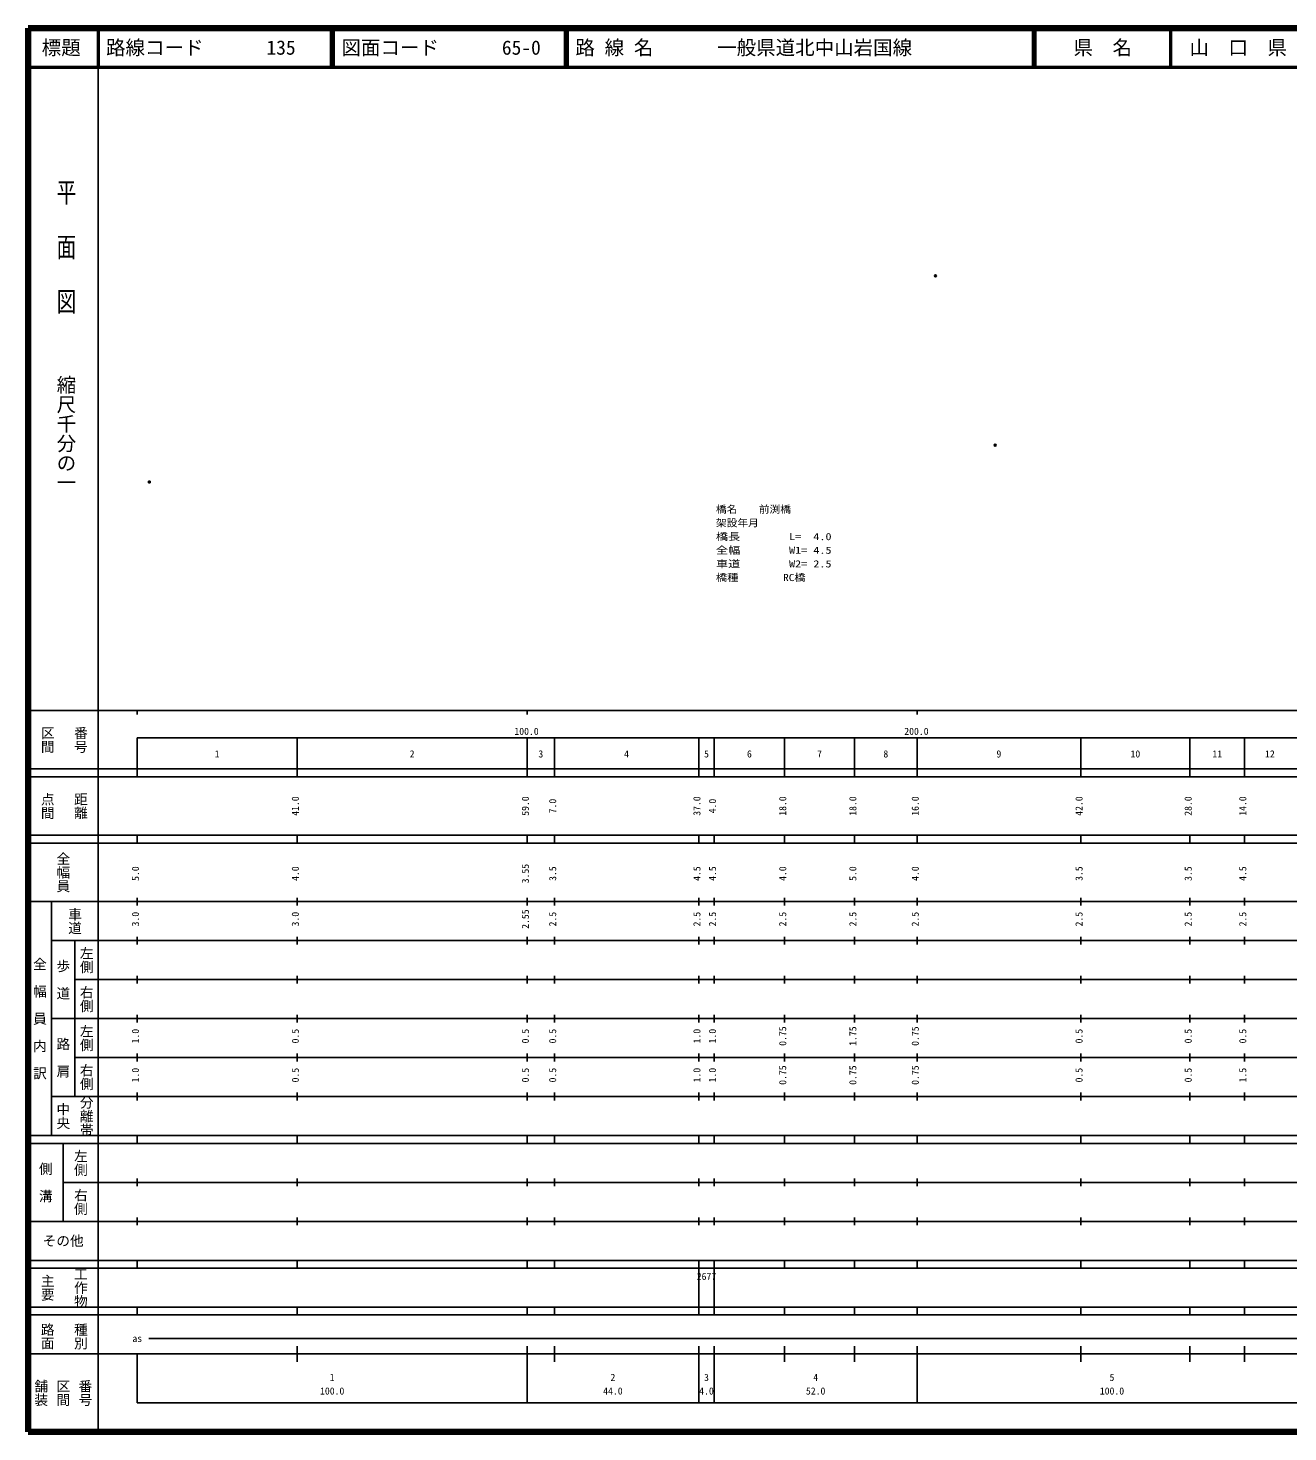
# Model space of a CAD drawing. Units: millimetres on the paper. Extents: x 40 to 680, y 20 to 380.
# Drawn here: x 40 to 363.1, y 20 to 380 of the extents above; entities that cross this region are included whole.
import ezdxf
from ezdxf.enums import TextEntityAlignment as Align

# ---------------------------------------------------------------- set-up
doc = ezdxf.new("R2010")
doc.units = ezdxf.units.MM
doc.header["$PDMODE"] = 32
doc.header["$PDSIZE"] = 0.5
for name, color, linetype in [('M-OTRS', 6, 'Continuous'), ('M-STR-HTXT', 7, 'Continuous'), ('M-TTL-TXT', 7, 'Continuous')]:
    doc.layers.add(name, color=color, linetype=linetype)
for name, color, linetype, lineweight in [('M-TTL', 2, 'Continuous', 140), ('M-TTL-BAND', 7, 'Continuous', 25), ('M-TTL-LINE', 7, 'Continuous', 50)]:
    doc.layers.add(name, color=color, linetype=linetype, lineweight=lineweight)
doc.styles.add('@ＭＳ ゴシック', font='')
doc.styles.add('ＭＳ ゴシック', font='')
doc.styles.get('@ＭＳ ゴシック').set_extended_font_data('@MS Gothic')
doc.styles.get('ＭＳ ゴシック').set_extended_font_data('MS Gothic')

msp = doc.modelspace()

# ---------------------------------------------------------------- linework, layer by layer
at = {"layer": 'M-OTRS'}
for p in [(272.729, 316.485), (288.034, 273.011), (71.102, 263.597)]:
    msp.add_point(p, dxfattribs=at)
at = {"layer": 'M-TTL'}
for p, q in [((40, 380), (40, 20)), ((680, 380), (40, 380)), ((40, 20), (680, 20))]:
    msp.add_line(p, q, dxfattribs=at)
at = {"layer": 'M-TTL-BAND'}
for p, q in [((58, 370), (58, 20)), ((40, 205), (579, 205)), ((68, 205), (68, 204)), ((168, 205), (168, 204)), ((268, 205), (268, 204)), ((68, 198), (579, 198)), ((68, 198), (68, 188)), ((109, 188), (109, 198)), ((168, 188), (168, 198)), ((175, 188), (175, 198)), ((212, 188), (212, 198)), ((216, 188), (216, 198)), ((234, 188), (234, 198)), ((252, 188), (252, 198)), ((268, 188), (268, 198)), ((310, 188), (310, 198)), ((338, 188), (338, 198)), ((352, 188), (352, 198)), ((40, 190), (579, 190)), ((40, 188), (579, 188)), ((40, 173), (579, 173)), ((68, 171), (68, 173)), ((109, 171), (109, 173)), ((168, 171), (168, 173)), ((175, 171), (175, 173)), ((212, 171), (212, 173)), ((216, 171), (216, 173)), ((234, 171), (234, 173)), ((252, 171), (252, 173)), ((268, 171), (268, 173)), ((310, 171), (310, 173)), ((338, 171), (338, 173)), ((352, 171), (352, 173)), ((40, 171), (579, 171)), ((40, 156), (579, 156)), ((46, 96), (46, 156)), ((68, 155), (68, 157)), ((109, 155), (109, 157)), ((168, 155), (168, 157)), ((175, 155), (175, 157)), ((212, 155), (212, 157)), ((216, 155), (216, 157)), ((234, 155), (234, 157)), ((252, 155), (252, 157)), ((268, 155), (268, 157)), ((310, 155), (310, 157)), ((338, 155), (338, 157)), ((352, 155), (352, 157)), ((46, 146), (579, 146)), ((52, 146), (52, 106)), ((68, 145), (68, 147)), ((109, 145), (109, 147)), ((168, 145), (168, 147)), ((175, 145), (175, 147)), ((212, 145), (212, 147)), ((216, 145), (216, 147)), ((234, 145), (234, 147)), ((252, 145), (252, 147)), ((268, 145), (268, 147)), ((310, 145), (310, 147)), ((338, 145), (338, 147)), ((352, 145), (352, 147)), ((68, 135), (68, 137)), ((109, 135), (109, 137)), ((168, 135), (168, 137)), ((175, 135), (175, 137)), ((212, 135), (212, 137)), ((216, 135), (216, 137)), ((234, 135), (234, 137)), ((252, 135), (252, 137)), ((268, 135), (268, 137)), ((310, 135), (310, 137)), ((338, 135), (338, 137)), ((352, 135), (352, 137)), ((52, 136), (579, 136)), ((46, 126), (579, 126)), ((68, 125), (68, 127)), ((109, 125), (109, 127)), ((168, 125), (168, 127)), ((175, 125), (175, 127)), ((212, 125), (212, 127)), ((216, 125), (216, 127)), ((234, 125), (234, 127)), ((252, 125), (252, 127)), ((268, 125), (268, 127)), ((310, 125), (310, 127)), ((338, 125), (338, 127)), ((352, 125), (352, 127)), ((52, 116), (579, 116)), ((68, 115), (68, 117)), ((109, 115), (109, 117)), ((168, 115), (168, 117)), ((175, 115), (175, 117)), ((212, 115), (212, 117)), ((216, 115), (216, 117)), ((234, 115), (234, 117)), ((252, 115), (252, 117)), ((268, 115), (268, 117)), ((310, 115), (310, 117)), ((338, 115), (338, 117)), ((352, 115), (352, 117)), ((46, 106), (579, 106)), ((68, 105), (68, 107)), ((109, 105), (109, 107)), ((168, 105), (168, 107)), ((175, 105), (175, 107)), ((212, 105), (212, 107)), ((216, 105), (216, 107)), ((234, 105), (234, 107)), ((252, 105), (252, 107)), ((268, 105), (268, 107)), ((310, 105), (310, 107)), ((338, 105), (338, 107)), ((352, 105), (352, 107)), ((40, 96), (579, 96)), ((40, 94), (579, 94)), ((49, 94), (49, 74)), ((68, 94), (68, 96)), ((109, 94), (109, 96)), ((168, 94), (168, 96)), ((175, 94), (175, 96)), ((212, 94), (212, 96)), ((216, 94), (216, 96)), ((234, 94), (234, 96)), ((252, 94), (252, 96)), ((268, 94), (268, 96)), ((310, 94), (310, 96)), ((338, 94), (338, 96)), ((352, 94), (352, 96)), ((49, 84), (579, 84)), ((68, 83), (68, 85)), ((109, 83), (109, 85)), ((168, 83), (168, 85)), ((175, 83), (175, 85)), ((212, 83), (212, 85)), ((216, 83), (216, 85)), ((234, 83), (234, 85)), ((252, 83), (252, 85)), ((268, 83), (268, 85)), ((310, 83), (310, 85)), ((338, 83), (338, 85)), ((352, 83), (352, 85)), ((40, 74), (579, 74)), ((68, 73), (68, 75)), ((109, 73), (109, 75)), ((168, 73), (168, 75)), ((175, 73), (175, 75)), ((212, 73), (212, 75)), ((216, 73), (216, 75)), ((234, 73), (234, 75)), ((252, 73), (252, 75)), ((268, 73), (268, 75)), ((310, 73), (310, 75)), ((338, 73), (338, 75)), ((352, 73), (352, 75)), ((40, 64), (579, 64)), ((40, 62), (579, 62)), ((68, 62), (68, 64)), ((109, 62), (109, 64)), ((168, 62), (168, 64)), ((175, 62), (175, 64)), ((212, 62), (212, 64)), ((212, 52), (212, 62)), ((216, 62), (216, 64)), ((216, 52), (216, 62)), ((234, 62), (234, 64)), ((252, 62), (252, 64)), ((268, 62), (268, 64)), ((310, 62), (310, 64)), ((338, 62), (338, 64)), ((352, 62), (352, 64)), ((40, 52), (579, 52)), ((68, 50), (68, 52)), ((109, 50), (109, 52)), ((168, 50), (168, 52)), ((175, 50), (175, 52)), ((212, 50), (212, 52)), ((216, 50), (216, 52)), ((234, 50), (234, 52)), ((252, 50), (252, 52)), ((268, 50), (268, 52)), ((310, 50), (310, 52)), ((338, 50), (338, 52)), ((352, 50), (352, 52)), ((40, 50), (579, 50)), ((71, 44), (479, 44)), ((40, 40), (579, 40)), ((68, 40), (68, 27.5)), ((109, 38), (109, 42)), ((168, 27.5), (168, 42)), ((175, 38), (175, 42)), ((212, 27.5), (212, 42)), ((216, 27.5), (216, 42)), ((234, 38), (234, 42)), ((252, 38), (252, 42)), ((268, 27.5), (268, 42)), ((310, 38), (310, 42)), ((338, 38), (338, 42)), ((352, 38), (352, 42)), ((68, 27.5), (579, 27.5))]:
    msp.add_line(p, q, dxfattribs=at)
at = {"layer": 'M-TTL-LINE'}
for p, q in [((58, 380), (58, 370)), ((117.75, 380), (117.75, 370)), ((118.25, 380), (118.25, 370)), ((177.75, 380), (177.75, 370)), ((178.25, 380), (178.25, 370)), ((297.75, 380), (297.75, 370)), ((298.25, 380), (298.25, 370)), ((333, 380), (333, 370)), ((40, 370), (680, 370))]:
    msp.add_line(p, q, dxfattribs=at)

# ---------------------------------------------------------------- texts
at = {"layer": 'M-STR-HTXT', "style": 'ＭＳ ゴシック'}
for s, width, p in [('橋名\u3000\u3000前渕橋', 1.1, (216.416, 255.134)), ('架設年月\u3000\u3000', 1.1, (216.416, 251.634)), ('橋長\u3000\u3000\u3000\u3000L=  4.0', 1.25, (216.416, 248.134)), ('全幅\u3000\u3000\u3000\u3000W1= 4.5', 1.25, (216.416, 244.634)), ('車道\u3000\u3000\u3000\u3000W2= 2.5', 1.25, (216.416, 241.134)), ('橋種\u3000\u3000\u3000\u3000RC橋', 1.15, (216.416, 237.634))]:
    msp.add_text(s, height=1.833, dxfattribs=dict(at, width=width)).set_placement(p, align=Align.BOTTOM_LEFT)
at = {"layer": 'M-TTL-BAND', "style": '@ＭＳ ゴシック', "width": 1.4}
msp.add_text('平  面  図', height=3.666, rotation=270, dxfattribs=at).set_placement((49.777, 306.475), align=Align.MIDDLE_RIGHT)
at = {"layer": 'M-TTL-BAND', "style": '@ＭＳ ゴシック'}
msp.add_text('縮尺千分の一', height=3.666, rotation=270, dxfattribs=at).set_placement((49.777, 261.03), align=Align.MIDDLE_RIGHT)
for s, p in [('区間', (45, 197.5)), ('番号', (53.5, 197.5)), ('点間', (45, 180.5)), ('距離', (53.5, 180.5)), ('全幅員', (49, 163.5)), ('車道', (52, 151)), ('左側', (55, 141)), ('全\u3000幅\u3000員\u3000内\u3000訳', (43, 126)), ('歩\u3000道', (49, 136)), ('右側', (55, 131)), ('左側', (55, 121)), ('路\u3000肩', (49, 116)), ('右側', (55, 111)), ('分離帯', (55, 101)), ('中央', (49, 101)), ('左側', (53.5, 89)), ('側\u3000溝', (44.5, 84)), ('右側', (53.5, 79)), ('工作物', (53.5, 57)), ('主要', (45, 57)), ('路面', (45, 44.5)), ('種別', (53.5, 44.5)), ('舗装', (43.333, 30)), ('区間', (49, 30)), ('番号', (54.667, 30))]:
    msp.add_text(s, height=2.566, rotation=270, dxfattribs=at).set_placement(p, align=Align.MIDDLE_CENTER)
at = {"layer": 'M-TTL-BAND', "style": 'ＭＳ ゴシック'}
for s, p in [('100.0', (167.844, 198.195)), ('200.0', (267.844, 198.195)), ('1', (88.5, 192.405)), ('2', (138.5, 192.405)), ('3', (171.5, 192.405)), ('4', (193.5, 192.405)), ('5', (214, 192.405)), ('6', (225, 192.405)), ('7', (243, 192.405)), ('8', (260, 192.405)), ('9', (289, 192.405)), ('10', (324, 192.405)), ('11', (345, 192.405)), ('12', (358.5, 192.405)), ('as', (68, 42.5)), ('1', (118, 32.523)), ('2', (190, 32.523)), ('3', (214, 32.523)), ('4', (242, 32.523)), ('5', (318, 32.523)), ('100.0', (118, 29.033)), ('44.0', (190, 29.033)), ('4.0', (214, 29.033)), ('52.0', (242, 29.033)), ('100.0', (318, 29.033))]:
    msp.add_text(s, height=1.833, dxfattribs=at).set_placement(p, align=Align.BOTTOM_CENTER)
for s, p in [('41.0', (110, 180.5)), ('59.0', (169, 180.5)), ('7.0', (176, 180.5)), ('37.0', (213, 180.5)), ('4.0', (217, 180.5)), ('18.0', (235, 180.5)), ('18.0', (253, 180.5)), ('16.0', (269, 180.5)), ('42.0', (311, 180.5)), ('28.0', (339, 180.5)), ('14.0', (353, 180.5)), ('5.0', (69, 163.174)), ('4.0', (110, 163.174)), ('3.55', (169, 163.174)), ('3.5', (176, 163.174)), ('4.5', (213, 163.174)), ('4.5', (217, 163.174)), ('4.0', (235, 163.174)), ('5.0', (253, 163.174)), ('4.0', (269, 163.174)), ('3.5', (311, 163.174)), ('3.5', (339, 163.174)), ('4.5', (353, 163.174)), ('3.0', (69, 151.5)), ('3.0', (110, 151.5)), ('2.55', (169, 151.5)), ('2.5', (176, 151.5)), ('2.5', (213, 151.5)), ('2.5', (217, 151.5)), ('2.5', (235, 151.5)), ('2.5', (253, 151.5)), ('2.5', (269, 151.5)), ('2.5', (311, 151.5)), ('2.5', (339, 151.5)), ('2.5', (353, 151.5)), ('1.0', (69, 121.5)), ('0.5', (110, 121.5)), ('0.5', (169, 121.5)), ('0.5', (176, 121.5)), ('1.0', (213, 121.5)), ('1.0', (217, 121.5)), ('0.75', (235, 121.5)), ('1.75', (253, 121.5)), ('0.75', (269, 121.5)), ('0.5', (311, 121.5)), ('0.5', (339, 121.5)), ('0.5', (353, 121.5)), ('1.0', (69, 111.5)), ('0.5', (110, 111.5)), ('0.5', (169, 111.5)), ('0.5', (176, 111.5)), ('1.0', (213, 111.5)), ('1.0', (217, 111.5)), ('0.75', (235, 111.5)), ('0.75', (253, 111.5)), ('0.75', (269, 111.5)), ('0.5', (311, 111.5)), ('0.5', (339, 111.5)), ('1.5', (353, 111.5))]:
    msp.add_text(s, height=1.833, rotation=90, dxfattribs=at).set_placement(p, align=Align.BOTTOM_CENTER)
msp.add_text('その他', height=2.566, dxfattribs=at).set_placement((49, 69), align=Align.MIDDLE_CENTER)
msp.add_text('2677', height=1.833, dxfattribs=at).set_placement((211.5, 58.405), align=Align.BOTTOM_LEFT)
at = {"layer": 'M-TTL-TXT', "style": 'ＭＳ ゴシック'}
for s, p in [('標題', (48.5, 375)), ('県\u3000名', (315.625, 375)), ('山\u3000口\u3000県', (350.375, 375))]:
    msp.add_text(s, height=3.666, dxfattribs=at).set_placement(p, align=Align.MIDDLE_CENTER)
for s, p in [('路線コード', (60, 375)), ('135', (101.142, 375)), ('図面コード', (120.38, 375)), ('65-0', (161.521, 375)), ('路 線 名', (180.38, 375)), ('一般県道北中山岩国線', (216.734, 375))]:
    msp.add_text(s, height=3.666, dxfattribs=at).set_placement(p, align=Align.MIDDLE_LEFT)

doc.saveas('drawing.dxf')
